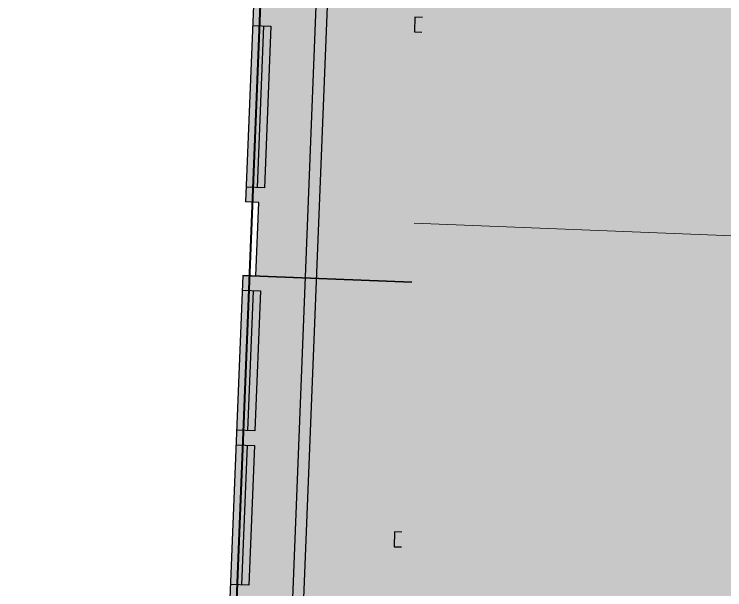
# Model space of a CAD drawing. Header units: millimetres. Extents: x 0 to 581027, y 0 to 6627194.
# Drawn here: x 580577.28 to 580586.93, y 6626221.25 to 6626229.06 of the extents above; entities that cross this region are included whole.
import ezdxf

# ---------------------------------------------------------------- set-up
doc = ezdxf.new("R2010")
doc.units = ezdxf.units.MM
doc.linetypes.add('CENTERX2', pattern=[20.32, 12.7, -2.54, 2.54, -2.54])
doc.linetypes.add('CONTINOUS', pattern=[0])
doc.layers.add('ГР_Верх_строение', color=250, linetype='CONTINOUS', lineweight=30)
doc.layers.add('ГР_Оси ПБ', color=181, linetype='CENTERX2', lineweight=13)
doc.layers.add('Этап 2.1 нижняя бровка', color=7, linetype='Continuous')

msp = doc.modelspace()

# ---------------------------------------------------------------- hatches: boundary and pattern name
at = {"lineweight": 9, "ltscale": 100, "true_color": 0xfff0c2}
h = msp.add_hatch(color=254, dxfattribs=at)
h.dxf.hatch_style = 2
h.paths.add_polyline_path([(580727.5884, 6626742.5584), (580717.1663, 6626733.127), (580710.8074, 6626723.1768), (580709.3597, 6626717.1837), (580707.2917, 6626709.5374), (580703.776, 6626704.7842), (580699.2263, 6626701.2711), (580690.1551, 6626697.3313), (580636.0796, 6626696.7677), (580599.1345, 6626698.4507), (580373.73, 6626846.9172), (580363.8291, 6626831.8854), (580598.3057, 6626677.4446), (580585.9168, 6626364.3078), (580584.9758, 6626341.6251), (580585.1556, 6626341.618), (580585.1161, 6626340.6188), (580584.9362, 6626340.6259), (580583.837, 6626312.8476), (580581.5594, 6626255.2927), (580581.7393, 6626255.2856), (580581.6997, 6626254.2863), (580581.5199, 6626254.2935), (580580.4206, 6626226.5152), (580580.6005, 6626226.5081), (580580.5609, 6626225.5089), (580580.3811, 6626225.516), (580579.2818, 6626197.7377), (580579.4618, 6626197.7306), (580579.4222, 6626196.7314), (580579.2423, 6626196.7385), (580578.143, 6626168.9602), (580578.3233, 6626168.9531), (580578.2837, 6626167.9539), (580578.1035, 6626167.961), (580577.0042, 6626140.1828), (580577.1841, 6626140.1757), (580577.1445, 6626139.1764), (580576.9647, 6626139.1836), (580572.4491, 6626025.0729), (580572.6289, 6626025.0657), (580572.5909, 6626024.0624), (580572.4094, 6626024.0693), (580570.6144, 6625978.7092), (580570.7942, 6625978.702), (580570.7547, 6625977.703), (580570.5748, 6625977.7101), (580569.4756, 6625949.9317), (580569.6554, 6625949.9246), (580569.6159, 6625948.9254), (580596.119, 6625947.9855), (580599.5133, 6626023.8017), (580601.7909, 6626081.3567), (580608.6236, 6626254.0215), (580612.7459, 6626363.4892), (580606.7229, 6626363.8148), (580606.699, 6626383.683), (580618.3258, 6626677.5557), (580635.7285, 6626676.763), (580690.3636, 6626677.3324), (580698.1224, 6626678.9868), (580709.4784, 6626683.9188), (580718.2013, 6626690.6545), (580725.6135, 6626700.6757), (580728.7369, 6626712.224), (580729.4623, 6626715.2272), (580732.5746, 6626720.0971), (580741.0082, 6626727.729), (580744.8523, 6626732.5972), (580727.8242, 6626742.8692)])

# ---------------------------------------------------------------- linework, layer by layer
at = {"layer": 'ГР_Верх_строение', "ltscale": 10}
for p, q in [((580581.5199, 6626254.2935), (580580.4206, 6626226.5152, 0)), ((580581.7363, 6626238.2724, 0), (580580.7873, 6626214.2911, 0)), ((580581.8862, 6626238.2664, 0), (580580.9372, 6626214.2852, 0)), ((580580.6654, 6626228.9074, 0), (580580.5784, 6626226.7091, 0)), ((580580.3811, 6626225.516), (580579.2818, 6626197.7377)), ((580580.3811, 6626225.516), (580582.6793, 6626225.425, 0)), ((580582.6793, 6626225.425, 0), (580580.3811, 6626225.516)), ((580580.523, 6626225.3089, 0), (580580.4479, 6626223.4104, 0)), ((580580.44, 6626223.2105, 0), (580580.3648, 6626221.312, 0))]:
    msp.add_line(p, q, dxfattribs=at)
at = {"layer": 'ГР_Верх_строение', "ltscale": 10, "elevation": 0}
for points in [[(580582.8219, 6626229.0222), (580582.722, 6626229.0262), (580582.7141, 6626228.8263), (580582.8137, 6626228.8224)], [(580580.3811, 6626225.516), (580580.5609, 6626225.5089), (580580.6005, 6626226.5081), (580580.4206, 6626226.5152)], [(580582.5448, 6626222.0277), (580582.4449, 6626222.0317), (580582.437, 6626221.8318), (580582.5366, 6626221.8279)]]:
    msp.add_lwpolyline(points, dxfattribs=at)
at = {"layer": 'ГР_Верх_строение', "ltscale": 10, "elevation": 0, "flags": 128}
for points in [[(580580.5155, 6626228.9133), (580580.7653, 6626228.9034), (580580.6783, 6626226.7052), (580580.4285, 6626226.715)], [(580580.3731, 6626225.3148), (580580.6229, 6626225.3049), (580580.5478, 6626223.4064), (580580.298, 6626223.4163)], [(580580.2901, 6626223.2165), (580580.5399, 6626223.2066), (580580.4647, 6626221.3081), (580580.2149, 6626221.3179)]]:
    msp.add_lwpolyline(points, dxfattribs=at)
at = {"layer": 'ГР_Оси ПБ'}
msp.add_line((580607.4848, 6626225.2441, 0), (580582.7109, 6626226.2244, 0), dxfattribs=at)
at = {"layer": 'Этап 2.1 нижняя бровка', "color": 1, "lineweight": 40, "ltscale": 4}
msp.add_lwpolyline([(580576.58, 6626127.97), (580586.7481, 6626382.4686), (580171.04, 6626407.8359), (580162.11, 6626393.51), (580162.78, 6626379.82), (580158.76, 6626297.9), (580146.33, 6626216.14), (580132.555, 6626127.9028), (580128.61, 6626121.14), (580127.52, 6626109.21), (580127.54, 6626105.31), (580534.63, 6626089.21)], close=True, dxfattribs=at)

doc.saveas('drawing.dxf')
